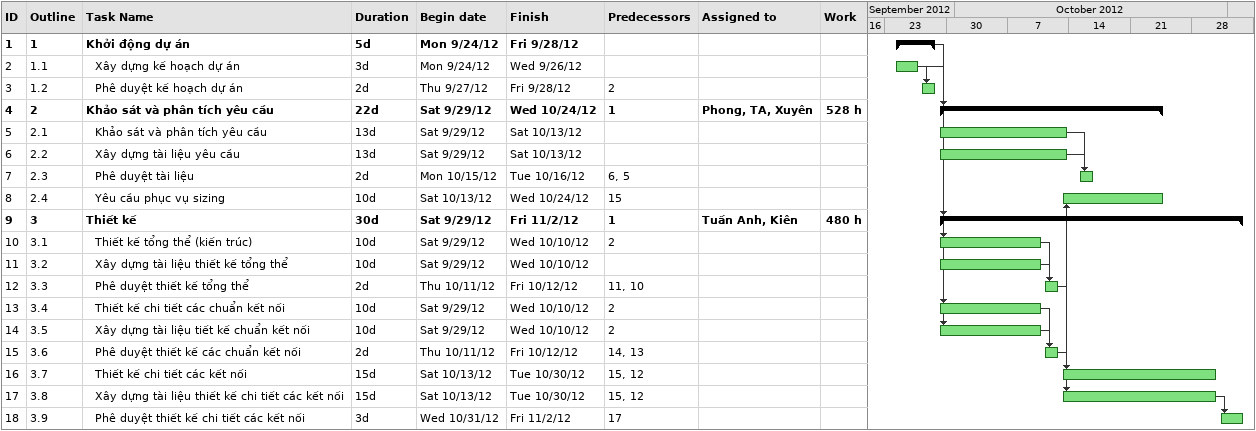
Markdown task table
| ID | WBS | Task | Duration | Start | Finish | Predecessors | Resources | Work (h) |
|---|---|---|---|---|---|---|---|---|
| 1 | 1 | **Khởi động dự án** | 5d | 2012-09-24 | 2012-09-28 |  |  |  |
| 2 | 1.1 | Xây dựng kế hoạch dự án | 3d | 2012-09-24 | 2012-09-26 |  |  |  |
| 3 | 1.2 | Phê duyệt kế hoạch dự án | 2d | 2012-09-27 | 2012-09-28 | 2 |  |  |
| 4 | 2 | **Khảo sát và phân tích yêu cầu** | 22d | 2012-09-29 | 2012-10-24 | 1 | Phong, TA, Xuyên | 528 |
| 5 | 2.1 | Khảo sát và phân tích yêu cầu | 13d | 2012-09-29 | 2012-10-13 |  |  |  |
| 6 | 2.2 | Xây dựng tài liệu yêu cầu | 13d | 2012-09-29 | 2012-10-13 |  |  |  |
| 7 | 2.3 | Phê duyệt tài liệu | 2d | 2012-10-15 | 2012-10-16 | 6, 5 |  |  |
| 8 | 2.4 | Yêu cầu phục vụ sizing | 10d | 2012-10-13 | 2012-10-24 | 15 |  |  |
| 9 | 3 | **Thiết kế** | 30d | 2012-09-29 | 2012-11-02 | 1 | Tuấn Anh, Kiên | 480 |
| 10 | 3.1 | Thiết kế tổng thể (kiến trúc) | 10d | 2012-09-29 | 2012-10-10 | 2 |  |  |
| 11 | 3.2 | Xây dựng tài liệu thiết kế tổng thể | 10d | 2012-09-29 | 2012-10-10 |  |  |  |
| 12 | 3.3 | Phê duyệt thiết kế tổng thể | 2d | 2012-10-11 | 2012-10-12 | 11, 10 |  |  |
| 13 | 3.4 | Thiết kế chi tiết các chuẩn kết nối | 10d | 2012-09-29 | 2012-10-10 | 2 |  |  |
| 14 | 3.5 | Xây dựng tài liệu tiết kế chuẩn kết nối | 10d | 2012-09-29 | 2012-10-10 | 2 |  |  |
| 15 | 3.6 | Phê duyệt thiết kế các chuẩn kết nối | 2d | 2012-10-11 | 2012-10-12 | 14, 13 |  |  |
| 16 | 3.7 | Thiết kế chi tiết các kết nối | 15d | 2012-10-13 | 2012-10-30 | 15, 12 |  |  |
| 17 | 3.8 | Xây dựng tài liệu thiết kế chi tiết các kết nối | 15d | 2012-10-13 | 2012-10-30 | 15, 12 |  |  |
| 18 | 3.9 | Phê duyệt thiết kế chi tiết các kết nối | 3d | 2012-10-31 | 2012-11-02 | 17 |  |  |
